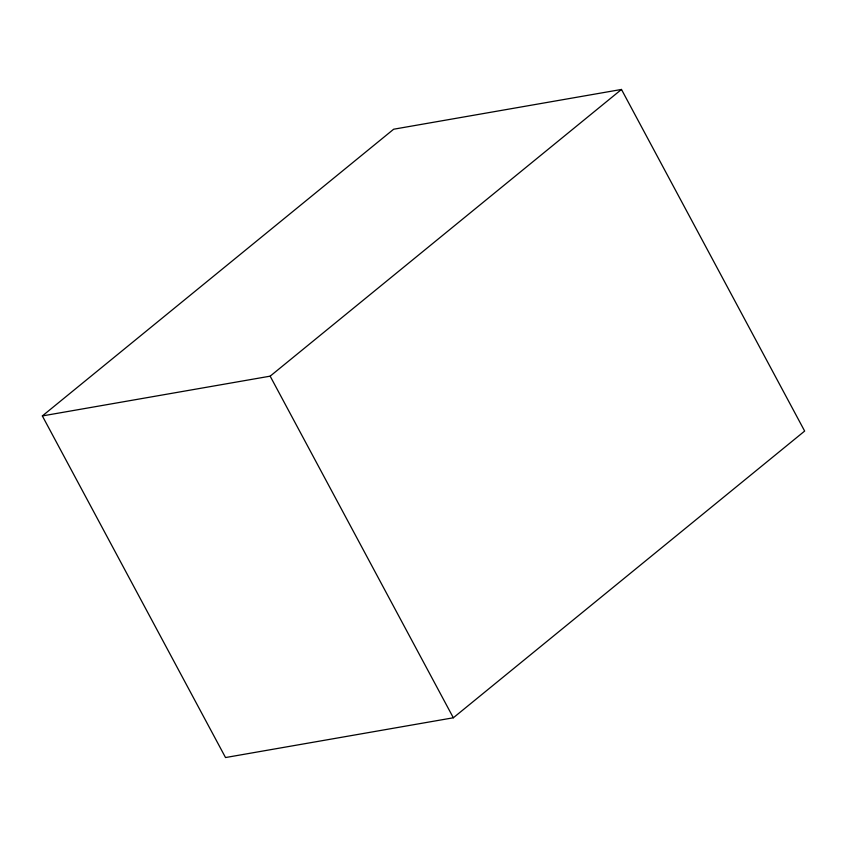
<?xml version="1.0" encoding="UTF-8"?>
<svg xmlns="http://www.w3.org/2000/svg" width="847" height="847" viewBox="0 0 847 847"><rect width="100%" height="100%" fill="white"/><g stroke="black" fill="none" stroke-linecap="round" stroke-linejoin="round"><path stroke-width="1.27" d="M42.35 415.93L393.664 129.22L621.476 89.454L804.65 431.07L453.336 717.78L225.524 757.546L42.35 415.93L270.161 376.163L621.476 89.454M270.161 376.163L453.336 717.78"/></g></svg>
